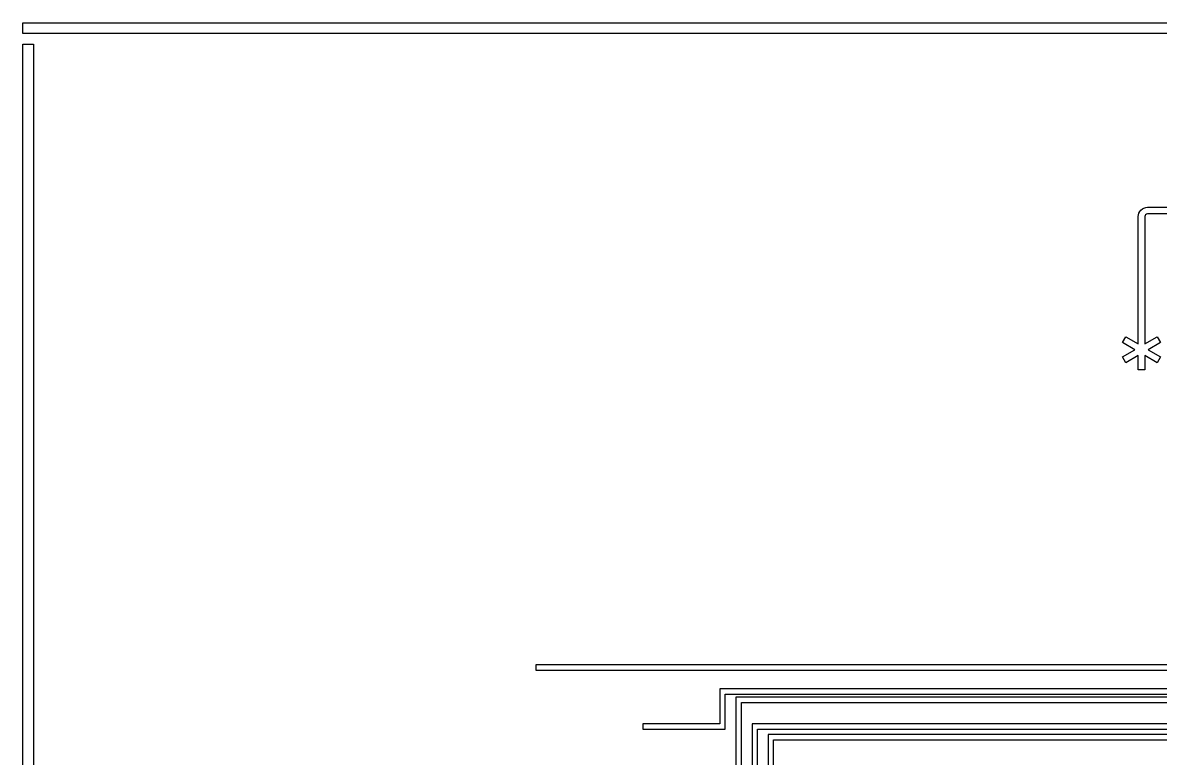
# Model space of a CAD drawing. Extents: x 0 to 194465, y -118660 to 40475.
# Drawn here: x 0 to 21262, y 26728 to 40475 of the extents above; entities that cross this region are included whole.
import ezdxf

# ---------------------------------------------------------------- set-up
doc = ezdxf.new("R2010")
doc.units = 13
doc.layers.add('Control 2 - Push down', color=1, linetype='Continuous')
doc.layers.add('Flow', color=5, linetype='Continuous')

msp = doc.modelspace()

# ---------------------------------------------------------------- linework, layer by layer
at = {"layer": 'Control 2 - Push down'}
for points in [[(200, 40075), (200, 200), (57825, 200), (57825, 40275), (0, 40275), (0, 40475), (58025, 40475), (58025, 0), (0, 0), (0, 40075)], [(41962, 28473), (9591, 28473), (9591, 28473), (9591, 28373), (41962, 28373)], [(41962, 27373), (31612, 27373), (31612, 27723), (31512, 27723), (31512, 27373), (30412, 27373), (30412, 27723), (30312, 27723), (30312, 27373), (29212, 27373), (29212, 27723), (29112, 27723), (29112, 27373), (28012, 27373), (28012, 27723), (27912, 27723), (27912, 27373), (13632, 27373), (13632, 25173), (11591, 25173), (11591, 25073), (13732, 25073), (13732, 27273), (41962, 27273)], [(14032, 27073), (28812, 27073), (28812, 26723), (28912, 26723), (28912, 27073), (31212, 27073), (31212, 26723), (31312, 26723), (31312, 27073), (41962, 27073), (41962, 27173), (13932, 27173), (13932, 24073), (9591, 24073), (9591, 23973), (14032, 23973)]]:
    msp.add_lwpolyline(points, close=True, dxfattribs=at)
for points in [[(41962, 27873), (13332, 27873), (13332, 26273), (9591, 26273), (9591, 26173), (13432, 26173), (13432, 27773), (28212, 27773)], [(27762, 28023), (13032, 28023), (13032, 27373), (11591, 27373), (11591, 27273), (13132, 27273), (13132, 27923), (41962, 27923)]]:
    msp.add_lwpolyline(points, dxfattribs=at)
at = {"layer": 'Flow'}
msp.add_lwpolyline([(29800, 36901), (21025, 36901, 0.414214), (20975, 36851), (20975, 34471), (21206, 34605), (21269, 34496), (21037, 34363), (21269, 34230), (21206, 34121), (20975, 34255), (20975, 33988), (20850, 33988), (20850, 34255), (20619, 34121), (20556, 34230), (20787, 34363), (20556, 34496), (20619, 34605), (20850, 34471), (20850, 36851, -0.414214), (21025, 37026), (29800, 37026, -0.414214)], format="xyb", dxfattribs=at)

doc.saveas('drawing.dxf')
